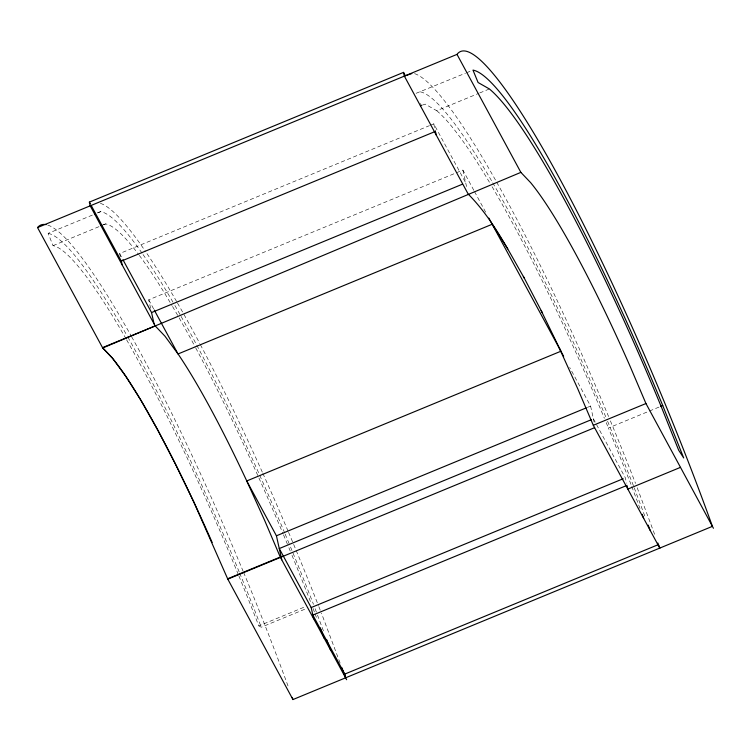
<?xml version="1.0" encoding="UTF-8"?>
<svg xmlns="http://www.w3.org/2000/svg" width="751" height="751" viewBox="0 0 751 751"><rect width="100%" height="100%" fill="white"/><g stroke="black" fill="none" stroke-linecap="round" stroke-linejoin="round"><path stroke-width="0.56" stroke-dasharray="3.75 2.82" d="M126.046 338.851A371.041 50.279 67.6 0 0 53.03 245.652L48.139 233.364L93.265 214.73M97.564 212.955L100.784 211.622A384.324 52.072 67.6 0 1 142.296 253.481M416.101 93.302L465.46 73.213M466.531 72.772L471.9 70.556M53.03 245.652L99.235 226.567M103.535 224.793L105.684 223.911A371.041 50.279 67.6 0 1 138.625 254.476M422.372 105.121L425.226 104.136L436.735 110.707L478.64 93.396M479.72 92.955L489.389 88.965M120.348 256.804L119.634 253.566L429.459 125.642M430.539 125.192L433.787 123.849L465.714 182.85M150.613 308.314L148.726 299.818L455.303 173.228M456.383 172.777L462.888 170.092L473.937 190.519M587.338 407.427L590.586 406.084L569.699 367.483M630.981 484.376L608.432 427.986L659.519 406.882M238.902 575.989A371.041 50.279 67.6 0 1 258.795 625.893L305 606.808M258.795 625.893L261.264 627.216L306.389 608.573M97.621 212.711L100.784 211.622M102.831 224.887L105.684 223.911M474.491 191.543L486.648 214.016M593.412 418.842L625.339 477.833L626.531 483.222M420.353 103.478L421.424 105.44M148.726 299.818L153.702 309.008M119.634 253.566L122.385 258.654M633.45 485.7L610.084 427.291A384.324 52.072 67.6 0 0 606.958 419.743M637.195 487.709L655.482 536.636M634.248 487.84L645.428 517.749M631.788 486.535L640.65 510.239M340.109 663.095L323.043 617.425A404.498 54.814 67.6 0 0 321.381 613.145M315.11 608.676L317.11 614.018M317.504 615.088L323.493 631.112M313.054 608.46L314.669 612.769M315.073 613.849L317.082 619.237M590.586 406.084L594.163 422.222M462.888 170.092L466.709 187.356M433.787 123.849L435.458 131.387M414.561 73.626A404.498 54.814 67.6 0 1 496.148 181.235M496.711 182.249A404.498 54.814 67.6 0 1 608.592 416.561M610.385 420.86A404.498 54.814 67.6 0 1 635.543 483.428M100.399 203.343A404.498 54.814 67.6 0 1 145.563 251.51M146.989 253.622A404.498 54.814 67.6 0 1 176.907 302.033M177.471 303.01A404.498 54.814 67.6 0 1 199.85 343.658M200.376 344.662A404.498 54.814 67.6 0 1 262.381 472.304M262.859 473.383A404.498 54.814 67.6 0 1 288.112 531.229M288.562 532.299A404.498 54.814 67.6 0 1 318.443 605.625M318.865 606.695A404.498 54.814 67.6 0 1 320.959 612.074M47.745 225.084A404.498 54.814 67.6 0 1 131.049 335.735M131.622 336.758A404.498 54.814 67.6 0 1 243.127 571.248M243.577 572.318A404.498 54.814 67.6 0 1 288.647 687.672M143.019 254.514A384.324 52.072 67.6 0 1 174.316 304.502M174.87 305.469A384.324 52.072 67.6 0 1 180.503 315.364M181.066 316.378A384.324 52.072 67.6 0 1 284.713 533.05M285.164 534.13A384.324 52.072 67.6 0 1 289.661 544.907M290.543 547.066A384.324 52.072 67.6 0 1 313.496 604.395M48.139 233.364A384.324 52.072 67.6 0 1 127.276 336.091M127.848 337.105A384.324 52.072 67.6 0 1 239.231 572.037M239.672 573.116A384.324 52.072 67.6 0 1 261.264 627.216M126.619 339.856A371.041 50.279 67.6 0 1 238.461 574.9M436.735 110.707A371.041 50.279 67.6 0 1 489.868 182.972M492.065 186.689A371.041 50.279 67.6 0 1 604.386 418.26M606.188 422.588A371.041 50.279 67.6 0 1 608.432 427.986M139.31 255.378A371.041 50.279 67.6 0 1 171.97 305.526M172.523 306.464A371.041 50.279 67.6 0 1 195.26 347.065M195.786 348.042A371.041 50.279 67.6 0 1 258.419 476.866M258.898 477.936A371.041 50.279 67.6 0 1 283.043 533.708M283.493 534.787A371.041 50.279 67.6 0 1 287.999 545.601M288.891 547.761A371.041 50.279 67.6 0 1 290.224 550.999M291.998 555.327A371.041 50.279 67.6 0 1 311.449 604.151M420.325 91.847A384.324 52.072 67.6 0 1 492.196 181.864M492.74 182.812A384.324 52.072 67.6 0 1 606.508 418.664"/><path stroke-width="1.13" d="M227.609 578.796L280.264 557.054L264.624 520.359L246.319 480.011A278.067 37.681 67.6 0 0 178.344 354.397L164.957 336.176L155.175 325.896L102.521 347.638L112.303 357.917L125.699 376.138L140.963 400.349L157.682 429.91L175.415 464.015L193.674 501.752L227.797 579.143L292.956 699.557L712.417 526.357A404.498 54.814 67.6 0 0 457.012 54.382L37.55 227.572L102.709 347.985L520.865 172.373L530.647 182.653A278.067 37.681 67.6 0 1 630.314 366.835L645.954 403.531L713.45 528.272M155.175 325.896L90.204 205.84L89.378 202.113L403.531 72.387L405.362 75.776L404.357 76.114L403.531 72.387M122.131 264.831L121.305 261.104L435.458 131.387M154.049 323.831L151.552 312.566L462.466 184.192M281.756 559.824L276.434 535.801L586.259 407.877M591.253 419.734L279.259 548.559L311.186 607.559L313.683 618.815M559.364 348.229L577.66 388.577L593.299 425.273L645.954 403.531M227.797 579.143L594.604 427.685M660.589 406.441L662.739 405.549L683.71 457.969L678.669 450.225L661.077 406.244A371.041 50.279 67.6 0 0 489.389 88.965L478.087 82.516L472.98 70.106A384.324 52.072 67.6 0 1 662.739 405.549M311.186 607.559L623.18 478.734M627.01 485.371L312.857 615.088L344.784 674.088L345.61 677.815L341.733 667.442M680.49 467.357L627.836 489.098L627.216 486.31M344.784 674.088L657.857 544.822M406.441 75.4L411.811 73.551M90.204 205.84L91.209 205.492L121.305 261.104M94.504 213.782L95.508 213.444M420.419 105.788L421.424 105.44M100.878 225.563L101.883 225.216M102.709 347.985L112.49 358.265A277.692 37.625 67.6 0 1 157.776 430.088L157.87 430.257A278.067 37.681 67.6 0 1 212.157 542.447M507.77 248.891L492.196 224.258L178.034 353.974L154.255 310.032M524.489 278.452C507.648 249.248 492.215 218.269 468.211 194.115L404.357 76.114M457.012 54.382L520.865 172.373M488.863 218.1L563.654 356.312M593.299 425.273L659.763 548.099L659.35 546.23M276.434 535.801L246.75 480.95L560.903 351.233L541.105 310.492M122.929 259.677L151.552 312.566M89.378 202.113L90.289 203.803M280.452 557.402L346.643 679.73M523.372 276.387L542.222 312.557M657.867 543.02L659.763 548.099M648.188 525.127L650.084 530.206M642.189 514.36L643.71 518.425M326.685 639.664L330.543 649.972M320.301 627.855L324.169 638.2M435.664 132.317L436.284 135.114M37.55 227.572A404.498 54.814 67.6 0 1 46.074 224.643M292.177 697.407A404.498 54.814 67.6 0 1 292.956 699.557"/></g></svg>
